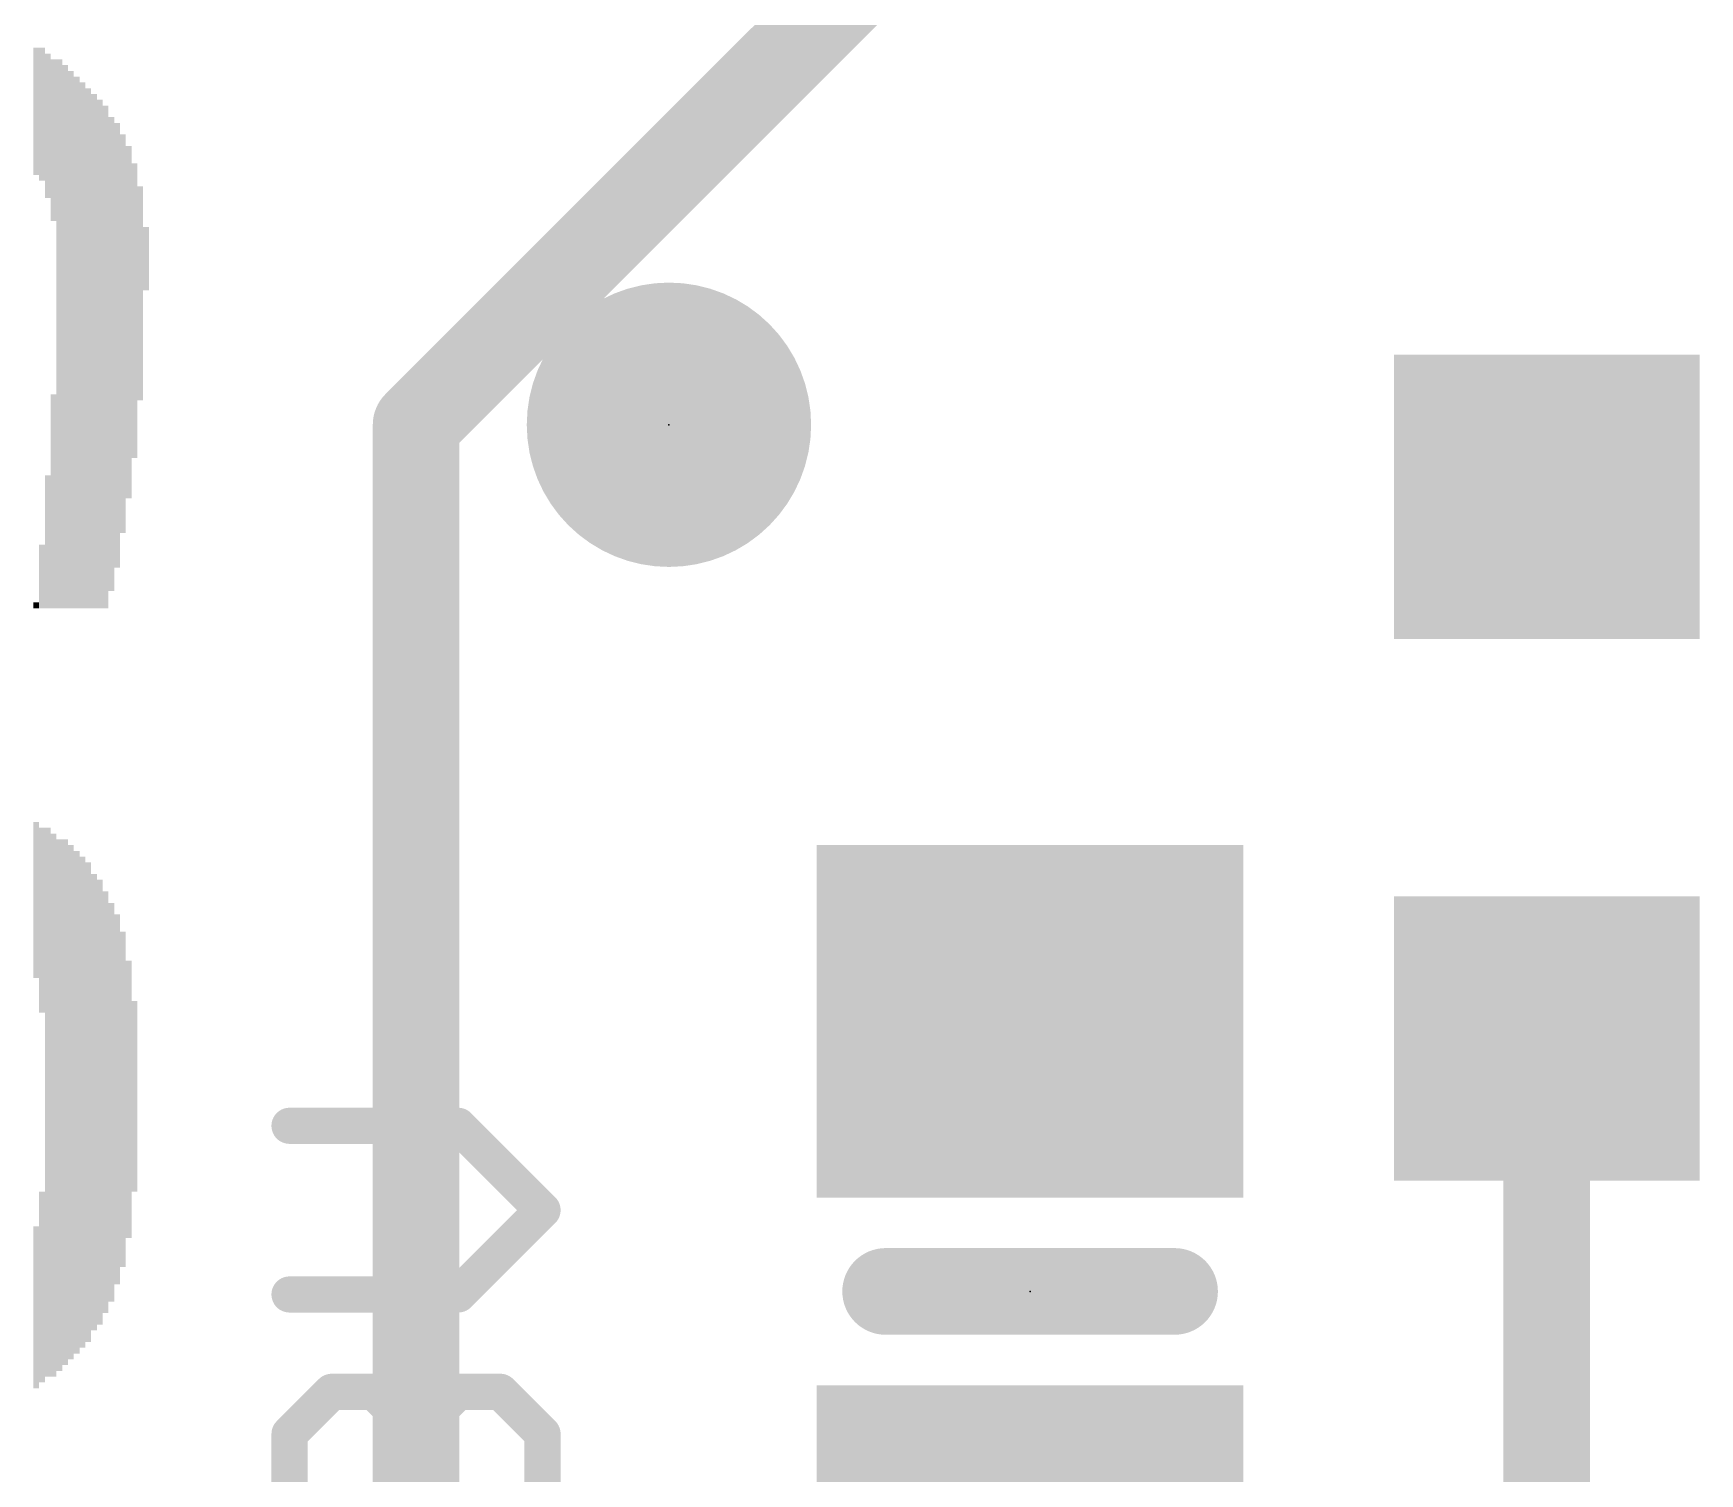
# Model space of a CAD drawing. Extents: x -6.4 to 50.9, y -4.9 to 29.2.
# Drawn here: x 7.54 to 13.4, y 6.6 to 11.66 of the extents above; entities that cross this region are included whole.
import ezdxf

# ---------------------------------------------------------------- set-up
doc = ezdxf.new("R2010")
doc.units = 0
for name, color, linetype in [('1', 12, 'CONTINUOUS'), ('16', 5, 'CONTINUOUS'), ('21', 40, 'CONTINUOUS'), ('22', 6, 'CONTINUOUS'), ('23', 40, 'CONTINUOUS')]:
    doc.layers.add(name, color=color, linetype=linetype)

# ---------------------------------------------------------------- blocks, each defined once
blk = doc.blocks.new('RECT')
blk.add_solid([(-0.5, -0.5), (0.5, -0.5), (-0.5, 0.5), (0.5, 0.5)])
blk = doc.blocks.new('PIE')
at = {"const_width": 0.5}
blk.add_lwpolyline([(0, -0.25, 1), (0, 0.25, 1), (0, -0.25)], format="xyb", dxfattribs=at)

msp = doc.modelspace()

# ---------------------------------------------------------------- linework, layer by layer
at = {"layer": '1', "const_width": 0.3048}
msp.add_lwpolyline([(12.866, 8.128), (12.866, 6.008)], dxfattribs=at)
at = {"layer": '1', "const_width": 0.1524}
msp.add_lwpolyline([(12.9422, 8.128, 1), (12.7898, 8.128)], format="xyb", dxfattribs=at)
at = {"layer": '16', "const_width": 0.3048}
for points in [[(12.573, 13.97), (8.89, 10.287)], [(8.89, 10.287), (8.89, 3.81)]]:
    msp.add_lwpolyline(points, dxfattribs=at)
at = {"layer": '16', "const_width": 0.1524}
for points in [[(8.9662, 10.287, 1), (8.8138, 10.287)], [(8.8361, 10.3409, 1), (8.9439, 10.2331)]]:
    msp.add_lwpolyline(points, format="xyb", dxfattribs=at)
at = {"layer": '21'}
for points, const_width in [([(9.0379, 7.8215), (8.4447, 7.8215)], 0.127), ([(9.3345, 7.5249), (9.0379, 7.8215)], 0.127), ([(9.0379, 7.2283), (9.3345, 7.5249)], 0.127), ([(10.541, 7.239), (11.557, 7.239)], 0.3048), ([(8.4447, 7.2283), (9.0379, 7.2283)], 0.127), ([(8.4447, 6.7377), (8.593, 6.886)], 0.127), ([(8.593, 6.886), (8.7413, 6.886)], 0.127), ([(8.7413, 6.886), (8.8896, 6.7377)], 0.127), ([(8.8896, 6.7377), (9.0379, 6.886)], 0.127), ([(9.0379, 6.886), (9.1862, 6.886)], 0.127), ([(9.1862, 6.886), (9.3345, 6.7377)], 0.127), ([(8.4447, 6.4411), (8.4447, 6.7377)], 0.127), ([(8.8896, 6.7377), (8.8896, 6.5894)], 0.127), ([(9.3345, 6.7377), (9.3345, 6.4411)], 0.127)]:
    msp.add_lwpolyline(points, dxfattribs=dict(at, const_width=const_width))
for points, const_width in [([(8.4447, 7.8532, 1), (8.4447, 7.7897)], 0.0635), ([(9.0604, 7.8439, 1), (9.0155, 7.799)], 0.0635), ([(9.0379, 7.7897, 1), (9.0379, 7.8532)], 0.0635), ([(9.357, 7.5024, 1), (9.312, 7.5473)], 0.0635), ([(9.312, 7.5024, 1), (9.357, 7.5473)], 0.0635), ([(10.541, 7.3152, 1), (10.541, 7.1628)], 0.1524), ([(11.557, 7.1628, 1), (11.557, 7.3152)], 0.1524), ([(8.4447, 7.26, 1), (8.4447, 7.1965)], 0.0635), ([(9.0155, 7.2507, 1), (9.0604, 7.2058)], 0.0635), ([(9.0379, 7.1965, 1), (9.0379, 7.26)], 0.0635), ([(8.593, 6.9177, 1), (8.593, 6.8542)], 0.0635), ([(8.6155, 6.8635, 1), (8.5706, 6.9084)], 0.0635), ([(8.7638, 6.9084, 1), (8.7189, 6.8635)], 0.0635), ([(8.7413, 6.8542, 1), (8.7413, 6.9177)], 0.0635), ([(9.0379, 6.9177, 1), (9.0379, 6.8542)], 0.0635), ([(9.0604, 6.8635, 1), (9.0155, 6.9084)], 0.0635), ([(9.2087, 6.9084, 1), (9.1638, 6.8635)], 0.0635), ([(9.1862, 6.8542, 1), (9.1862, 6.9177)], 0.0635), ([(8.4765, 6.7377, 1), (8.413, 6.7377)], 0.0635), ([(8.9214, 6.7377, 1), (8.8579, 6.7377)], 0.0635), ([(9.3663, 6.7377, 1), (9.3027, 6.7377)], 0.0635), ([(8.4223, 6.7601, 1), (8.4672, 6.7152)], 0.0635), ([(8.8672, 6.7601, 1), (8.9121, 6.7152)], 0.0635), ([(8.8672, 6.7152, 1), (8.9121, 6.7601)], 0.0635), ([(9.312, 6.7152, 1), (9.357, 6.7601)], 0.0635), ([(8.8579, 6.5894, 1), (8.9214, 6.5894)], 0.0635)]:
    msp.add_lwpolyline(points, format="xyb", dxfattribs=dict(at, const_width=const_width))
at = {"layer": '23'}
for p in [(9.779, 10.287), (11.049, 7.239)]:
    msp.add_point(p, dxfattribs=at)

# ---------------------------------------------------------------- block references
at = {"layer": '1'}
msp.add_blockref('PIE', (9.779, 10.287), dxfattribs=at)
at = {"layer": '1', "xscale": 1.075}
msp.add_blockref('RECT', (12.866, 10.033), dxfattribs=at)
at = {"layer": '1', "xscale": 1.24, "yscale": 1.5, "rotation": 90}
for p in [(11.049, 8.189), (11.049, 6.289)]:
    msp.add_blockref('RECT', p, dxfattribs=at)
at = {"layer": '1', "xscale": 1.075, "rotation": 180}
msp.add_blockref('RECT', (12.866, 8.128), dxfattribs=at)
at = {"layer": '22', "yscale": 0.0203, "rotation": 90}
for p, xscale in [((7.554, 11.3894), 0.447), ((7.5743, 11.3792), 0.4674), ((7.5946, 11.3386), 0.508), ((7.6149, 11.2878), 0.569), ((7.6352, 10.607), 1.9304), ((7.6556, 10.5969), 1.9101), ((7.6759, 10.5867), 1.8898), ((7.6962, 10.5766), 1.8694), ((7.7165, 10.5664), 1.8491), ((7.7368, 10.5562), 1.8288), ((7.7572, 10.5461), 1.8085), ((7.7775, 10.5359), 1.7882), ((7.7978, 10.5258), 1.7678), ((7.8181, 10.5359), 1.6662), ((7.8384, 10.5664), 1.5646), ((7.8588, 10.607), 1.4021), ((7.8791, 10.6477), 1.2395), ((7.8994, 10.6883), 1.0363), ((7.9197, 10.7493), 0.7518), ((7.94, 10.8712), 0.2235), ((7.6149, 10.0178), 0.7518), ((7.5946, 9.8755), 0.4674), ((7.5743, 9.7536), 0.2235), ((7.554, 9.652), 0.0203), ((7.554, 8.6157), 0.5486), ((7.5743, 8.5446), 0.6502), ((7.5946, 7.9045), 1.9304), ((7.6149, 7.8943), 1.9101), ((7.6352, 7.8943), 1.8694), ((7.6556, 7.9045), 1.8491), ((7.6759, 7.9045), 1.8085), ((7.6962, 7.9045), 1.7678), ((7.7165, 7.9045), 1.7272), ((7.7368, 7.9045), 1.6866), ((7.7572, 7.9045), 1.6053), ((7.7775, 7.9045), 1.5646), ((7.7978, 7.9045), 1.4834), ((7.8181, 7.9045), 1.4021), ((7.8384, 7.9146), 1.3005), ((7.8588, 7.9146), 1.1786), ((7.8791, 7.9146), 0.9754), ((7.8994, 7.9248), 0.6706), ((7.5743, 7.2542), 0.6706), ((7.554, 7.1831), 0.569)]:
    msp.add_blockref('RECT', p, dxfattribs=dict(at, xscale=xscale))

doc.saveas('drawing.dxf')
